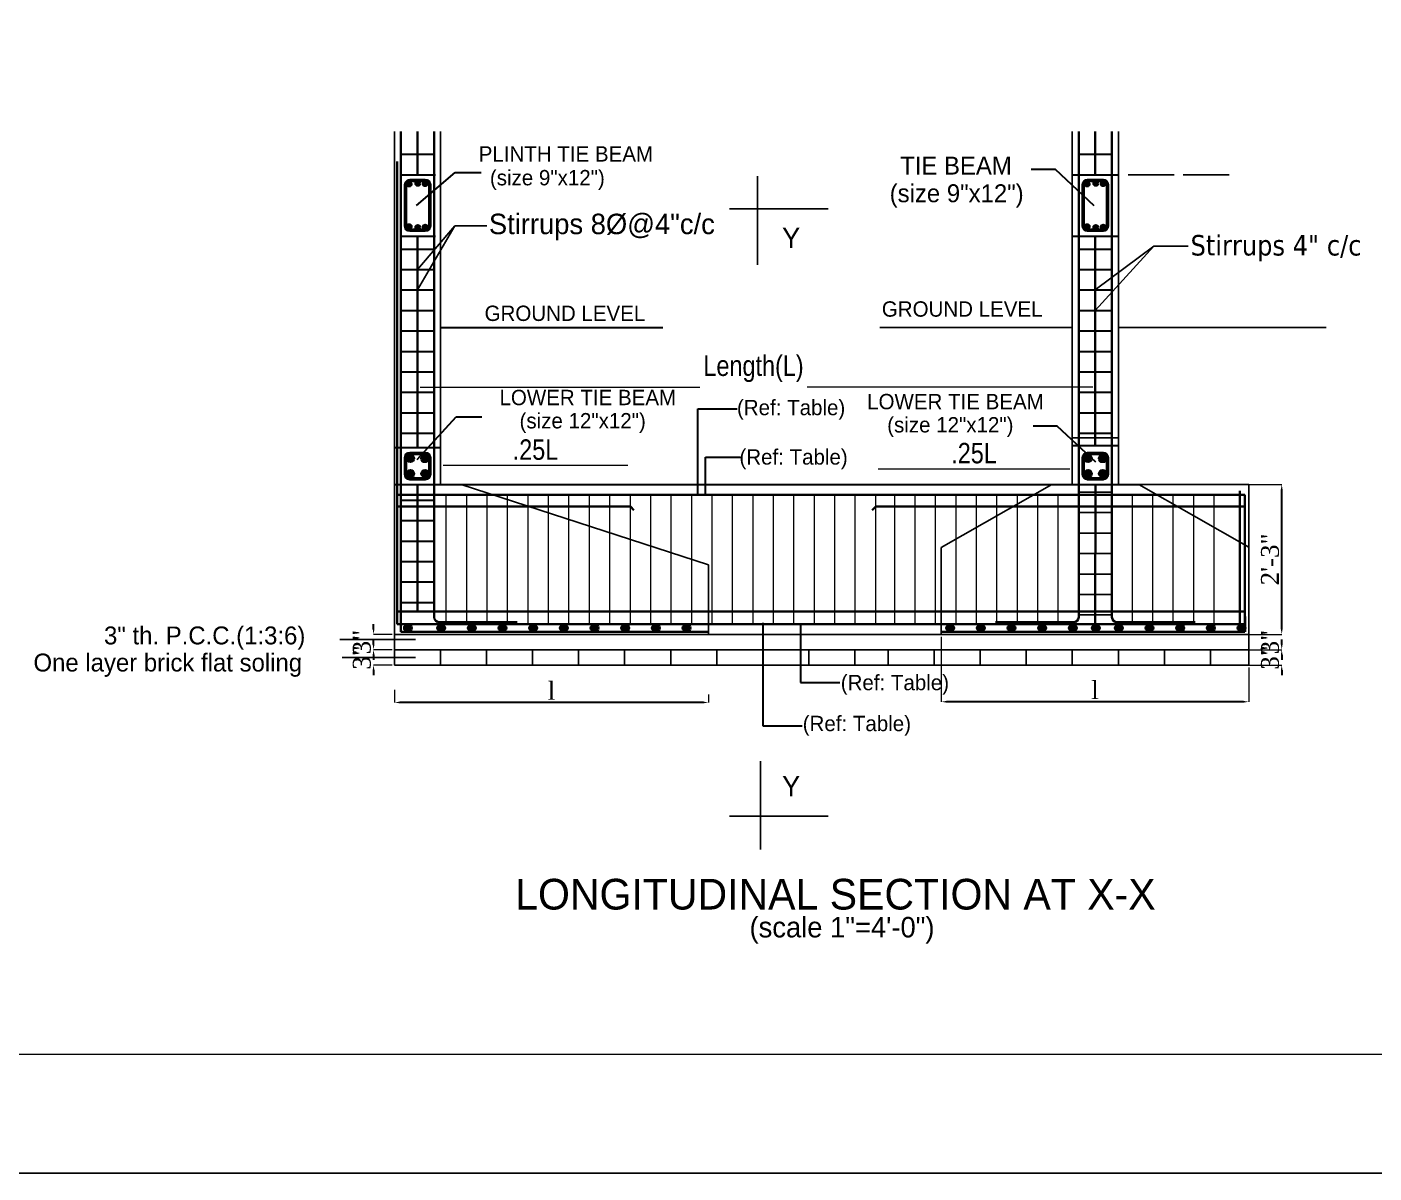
# Model space of a CAD drawing. Header units: inches. Extents: x -10117506 to -5032697, y -6529230 to -3254494.
# Drawn here: x -5040821 to -5040294, y -3262045 to -3261597 of the extents above; entities that cross this region are included whole.
import ezdxf

# ---------------------------------------------------------------- set-up
doc = ezdxf.new("R2010")
doc.units = ezdxf.units.IN
doc.header["$LTSCALE"] = 2
doc.header["$MEASUREMENT"] = 0
doc.header["$PDMODE"] = 34
doc.linetypes.add('ACAD_ISO04W100', pattern=[30, 24, -3, 0, -3])
doc.layers.get('DEFPOINTS').update_dxf_attribs({"color": 141, "linetype": 'CONTINUOUS'})
for name, color, linetype, lineweight in [('cl', 4, 'ACAD_ISO04W100', 15), ('dimension', 160, 'CONTINUOUS', 15), ('DIMENTION', 140, 'CONTINUOUS', 0), ('dimentions', 5, 'CONTINUOUS', 9), ('ELE1', 3, 'CONTINUOUS', 9), ('OUTLINE', 1, 'CONTINUOUS', 25), ('REINFORCEMENT', 2, 'CONTINUOUS', 40), ('TEXT', 181, 'CONTINUOUS', 25), ('tiles', 30, 'CONTINUOUS', 5), ('TXT', 114, 'CONTINUOUS', 13)]:
    doc.layers.add(name, color=color, linetype=linetype, lineweight=lineweight)
doc.layers.add('DIM', color=5, linetype='CONTINUOUS')
doc.layers.add('WAll', color=20, linetype='CONTINUOUS')
doc.styles.add('CEN', font='GOTHIC.TTF')
doc.styles.add('S-111', font='tahoma.ttf', dxfattribs={"height": 8})
doc.styles.add('SEN', font='GOTHIC.TTF')
doc.styles.get("Standard").update_dxf_attribs({"font": 'ARIALN.TTF'})
doc.styles.add('Text', font='GOTHIC.TTF', dxfattribs={"height": 6})
doc.styles.add('TEXT-4', font='times.ttf', dxfattribs={"height": 7})
doc.dimstyles.new('DIM-4', dxfattribs={"dimtxt": 4, "dimasz": 2, "dimexe": 0, "dimexo": 1, "dimgap": 1, "dimtad": 1, "dimdec": 0, "dimlfac": 0.5, "dimzin": 3, "dimdsep": 46, "dimlunit": 4, "dimtxsty": 'TEXT-4', "dimcen": 0.09, "dimadec": 0, "dimazin": 0, "dimtfac": 1, "dimtdec": 0, "dimtix": 1, "dimtofl": 0, "dimtmove": 2, "dimatfit": 2, "dimfxl": 1, "dimtolj": 1, "dimtzin": 0, "dimlwe": 5, "dimarcsym": 0})
doc.dimstyles.new('my dimension', dxfattribs={"dimtxt": 8, "dimasz": 1, "dimexe": 6, "dimexo": 12, "dimgap": 2, "dimtad": 1, "dimdec": 0, "dimrnd": 1.38778e-17, "dimzin": 4, "dimdsep": 46, "dimlunit": 3, "dimtxsty": 'Standard', "dimblk": 'arrow', "dimcen": 0, "dimse1": 1, "dimse2": 1, "dimclrd": 256, "dimclre": 256, "dimclrt": 256, "dimadec": 5, "dimazin": 0, "dimtfac": 1, "dimtdec": 0, "dimtix": 1, "dimtmove": 2, "dimatfit": 1, "dimfxl": 1, "dimtolj": 1, "dimtzin": 0, "dimlwd": -1, "dimlwe": -1, "dimarcsym": 0})

# ---------------------------------------------------------------- blocks, each defined once
blk = doc.blocks.new('*D446')
at = {"layer": 'DEFPOINTS', "color": 0, "transparency": 16777216}
for p in [(880178.66, -15199.21), (880298.93, -15211.21), (880178.66, -15225.57)]:
    blk.add_point(p, dxfattribs=at)
at = {"layer": 'DIM', "color": 0, "lineweight": 5, "transparency": 16777216}
for p, q in [((880178.66, -15200.21), (880178.66, -15225.57)), ((880298.93, -15212.21), (880298.93, -15225.57))]:
    blk.add_line(p, q, dxfattribs=at)
at = {"layer": 'DIM', "color": 0, "lineweight": -2, "transparency": 16777216}
blk.add_line((880296.93, -15225.57), (880180.66, -15225.57), dxfattribs=at)
at = {"layer": 'DIM', "color": 0, "transparency": 16777216}
for points in [[(880180.66, -15225.23), (880180.66, -15225.9), (880178.66, -15225.57)], [(880296.93, -15225.23), (880296.93, -15225.9), (880298.93, -15225.57)]]:
    blk.add_solid(points, dxfattribs=at)
at = {"layer": 'DIM', "color": 0, "transparency": 16777216, "insert": (880238.79, -15220.98), "char_height": 7, "attachment_point": 5, "style": 'TEXT-4'}
blk.add_mtext('\\A1;l', dxfattribs=at)
blk = doc.blocks.new('*D447')
at = {"layer": 'DEFPOINTS', "color": 0, "transparency": 16777216}
for p in [(879964.8, -15219.83), (880087.6, -15221.67), (879964.8, -15225.84)]:
    blk.add_point(p, dxfattribs=at)
at = {"layer": 'DIM', "color": 0, "lineweight": 5, "transparency": 16777216}
for p, q in [((879964.8, -15220.83), (879964.8, -15225.84)), ((880087.6, -15222.67), (880087.6, -15225.84))]:
    blk.add_line(p, q, dxfattribs=at)
at = {"layer": 'DIM', "color": 0, "lineweight": -2, "transparency": 16777216}
blk.add_line((880085.6, -15225.84), (879966.8, -15225.84), dxfattribs=at)
at = {"layer": 'DIM', "color": 0, "transparency": 16777216}
for points in [[(879966.8, -15225.5), (879966.8, -15226.17), (879964.8, -15225.84)], [(880085.6, -15225.5), (880085.6, -15226.17), (880087.6, -15225.84)]]:
    blk.add_solid(points, dxfattribs=at)
at = {"layer": 'DIM', "color": 0, "transparency": 16777216, "insert": (880026.2, -15221.25), "char_height": 7, "attachment_point": 5, "style": 'TEXT-4'}
blk.add_mtext('\\A1;l', dxfattribs=at)
blk = doc.blocks.new('*D448')
at = {"layer": 'DEFPOINTS', "color": 0, "transparency": 16777216}
for p in [(879956.56, -15199.21), (879964.8, -15199.21), (879964.8, -15205.21)]:
    blk.add_point(p, dxfattribs=at)
at = {"layer": 'DIM', "color": 0, "lineweight": -2, "transparency": 16777216}
for p, q in [((879956.56, -15197.21), (879956.56, -15195.21)), ((879956.56, -15207.21), (879956.56, -15209.21))]:
    blk.add_line(p, q, dxfattribs=at)
at = {"layer": 'DIM', "color": 0, "lineweight": 5, "transparency": 16777216}
for p, q in [((879963.8, -15199.21), (879956.56, -15199.21)), ((879963.8, -15205.21), (879956.56, -15205.21))]:
    blk.add_line(p, q, dxfattribs=at)
at = {"layer": 'DIM', "color": 0, "transparency": 16777216}
for points in [[(879956.23, -15197.21), (879956.9, -15197.21), (879956.56, -15199.21)], [(879956.23, -15207.21), (879956.9, -15207.21), (879956.56, -15205.21)]]:
    blk.add_solid(points, dxfattribs=at)
at = {"layer": 'DIM', "color": 0, "transparency": 16777216, "insert": (879952, -15202.21), "char_height": 7, "attachment_point": 5, "rotation": 90, "style": 'TEXT-4'}
blk.add_mtext('\\A1;3"', dxfattribs=at)
blk = doc.blocks.new('*D449')
at = {"layer": 'DEFPOINTS', "color": 0, "transparency": 16777216}
for p in [(879956.56, -15205.21), (879964.8, -15205.21), (879964.8, -15211.21)]:
    blk.add_point(p, dxfattribs=at)
at = {"layer": 'DIM', "color": 0, "lineweight": -2, "transparency": 16777216}
for p, q in [((879956.56, -15203.21), (879956.56, -15201.21)), ((879956.56, -15213.21), (879956.56, -15215.21))]:
    blk.add_line(p, q, dxfattribs=at)
at = {"layer": 'DIM', "color": 0, "lineweight": 5, "transparency": 16777216}
for p, q in [((879963.8, -15205.21), (879956.56, -15205.21)), ((879963.8, -15211.21), (879956.56, -15211.21))]:
    blk.add_line(p, q, dxfattribs=at)
at = {"layer": 'DIM', "color": 0, "transparency": 16777216}
for points in [[(879956.23, -15203.21), (879956.9, -15203.21), (879956.56, -15205.21)], [(879956.23, -15213.21), (879956.9, -15213.21), (879956.56, -15211.21)]]:
    blk.add_solid(points, dxfattribs=at)
at = {"layer": 'DIM', "color": 0, "transparency": 16777216, "insert": (879952, -15208.21), "char_height": 7, "attachment_point": 5, "rotation": 90, "style": 'TEXT-4'}
blk.add_mtext('\\A1;3"', dxfattribs=at)
blk = doc.blocks.new('*D450')
at = {"layer": 'DEFPOINTS', "color": 0, "transparency": 16777216}
for p in [(880297.95, -15140.6), (880311.85, -15140.6), (880297.95, -15199.21)]:
    blk.add_point(p, dxfattribs=at)
at = {"layer": 'DIM', "color": 0, "lineweight": 5, "transparency": 16777216}
for p, q in [((880298.95, -15140.6), (880311.85, -15140.6)), ((880298.95, -15199.21), (880311.85, -15199.21))]:
    blk.add_line(p, q, dxfattribs=at)
at = {"layer": 'DIM', "color": 0, "lineweight": -2, "transparency": 16777216}
blk.add_line((880311.85, -15197.21), (880311.85, -15142.6), dxfattribs=at)
at = {"layer": 'DIM', "color": 0, "transparency": 16777216}
for points in [[(880311.51, -15142.6), (880312.18, -15142.6), (880311.85, -15140.6)], [(880311.51, -15197.21), (880312.18, -15197.21), (880311.85, -15199.21)]]:
    blk.add_solid(points, dxfattribs=at)
at = {"layer": 'DIM', "color": 0, "transparency": 16777216, "insert": (880307.29, -15169.9), "char_height": 7, "attachment_point": 5, "rotation": 90, "style": 'TEXT-4'}
blk.add_mtext('\\A1;2\'-3"', dxfattribs=at)
blk = doc.blocks.new('*D451')
at = {"layer": 'DEFPOINTS', "color": 0, "transparency": 16777216}
for p in [(880297.95, -15199.21), (880311.85, -15199.21), (880297.95, -15205.21)]:
    blk.add_point(p, dxfattribs=at)
at = {"layer": 'DIM', "color": 0, "lineweight": -2, "transparency": 16777216}
for p, q in [((880311.85, -15197.21), (880311.85, -15195.21)), ((880311.85, -15207.21), (880311.85, -15209.21))]:
    blk.add_line(p, q, dxfattribs=at)
at = {"layer": 'DIM', "color": 0, "lineweight": 5, "transparency": 16777216}
for p, q in [((880298.95, -15199.21), (880311.85, -15199.21)), ((880298.95, -15205.21), (880311.85, -15205.21))]:
    blk.add_line(p, q, dxfattribs=at)
at = {"layer": 'DIM', "color": 0, "transparency": 16777216}
for points in [[(880311.51, -15197.21), (880312.18, -15197.21), (880311.85, -15199.21)], [(880311.51, -15207.21), (880312.18, -15207.21), (880311.85, -15205.21)]]:
    blk.add_solid(points, dxfattribs=at)
at = {"layer": 'DIM', "color": 0, "transparency": 16777216, "insert": (880307.29, -15202.21), "char_height": 7, "attachment_point": 5, "rotation": 90, "style": 'TEXT-4'}
blk.add_mtext('\\A1;3"', dxfattribs=at)
blk = doc.blocks.new('*D452')
at = {"layer": 'DEFPOINTS', "color": 0, "transparency": 16777216}
for p in [(880297.95, -15205.21), (880311.85, -15205.21), (880297.95, -15211.21)]:
    blk.add_point(p, dxfattribs=at)
at = {"layer": 'DIM', "color": 0, "lineweight": -2, "transparency": 16777216}
for p, q in [((880311.85, -15203.21), (880311.85, -15201.21)), ((880311.85, -15213.21), (880311.85, -15215.21))]:
    blk.add_line(p, q, dxfattribs=at)
at = {"layer": 'DIM', "color": 0, "lineweight": 5, "transparency": 16777216}
for p, q in [((880298.95, -15205.21), (880311.85, -15205.21)), ((880298.95, -15211.21), (880311.85, -15211.21))]:
    blk.add_line(p, q, dxfattribs=at)
at = {"layer": 'DIM', "color": 0, "transparency": 16777216}
for points in [[(880311.51, -15203.21), (880312.18, -15203.21), (880311.85, -15205.21)], [(880311.51, -15213.21), (880312.18, -15213.21), (880311.85, -15211.21)]]:
    blk.add_solid(points, dxfattribs=at)
at = {"layer": 'DIM', "color": 0, "transparency": 16777216, "insert": (880307.29, -15208.21), "char_height": 7, "attachment_point": 5, "rotation": 90, "style": 'TEXT-4'}
blk.add_mtext('\\A1;3"', dxfattribs=at)
blk = doc.blocks.new('arrow')
at = {"layer": 'dimension'}
blk.add_lwpolyline([(1.21, 0, 0, 2.1, 0), (-2.29, 0, 0, 0, 0), (1.21, 0, 0, 0, 0)], format="xyseb", dxfattribs=at)
blk = doc.blocks.new('*D443')
at = {"layer": 'DEFPOINTS', "color": 0, "transparency": 16777216}
for p in [(880238.93, -15102.55), (879973.8, -15140.6), (880238.93, -15140.6)]:
    blk.add_point(p, dxfattribs=at)
at = {"layer": 'dimentions', "transparency": 16777216}
for p, q in [((879974.8, -15102.55), (880084.2, -15102.55)), ((880237.93, -15102.55), (880126.22, -15102.55))]:
    blk.add_line(p, q, dxfattribs=at)
at = {"layer": 'dimentions', "transparency": 16777216, "rotation": 180}
blk.add_blockref('arrow', (879973.8, -15102.55), dxfattribs=at)
at = {"layer": 'dimentions', "transparency": 16777216}
blk.add_blockref('arrow', (880238.93, -15102.55), dxfattribs=at)
at = {"layer": 'dimentions', "transparency": 16777216, "insert": (880105.21, -15095.37), "char_height": 8, "attachment_point": 5}
blk.add_mtext('\\A1;Length(L)', dxfattribs=at)
blk = doc.blocks.new('*D444')
at = {"layer": 'cl', "linetype": 'Continuous', "transparency": 16777216}
blk.add_line((879983.8, -15133.1), (880056.02, -15133.1), dxfattribs=at)
at = {"layer": 'DEFPOINTS', "color": 0, "linetype": 'Continuous', "transparency": 16777216}
for p in [(880057.02, -15133.1), (879982.8, -15140.6), (880057.02, -15149.27)]:
    blk.add_point(p, dxfattribs=at)
at = {"layer": 'cl', "linetype": 'Continuous', "transparency": 16777216, "rotation": 180}
blk.add_blockref('arrow', (879982.8, -15133.1), dxfattribs=at)
at = {"layer": 'cl', "linetype": 'Continuous', "transparency": 16777216}
blk.add_blockref('arrow', (880057.02, -15133.1), dxfattribs=at)
at = {"layer": 'cl', "linetype": 'Continuous', "lineweight": 30, "transparency": 16777216, "insert": (880019.91, -15127.02), "char_height": 8, "attachment_point": 5}
blk.add_mtext('\\A1;.25L', dxfattribs=at)
blk = doc.blocks.new('*D445')
at = {"layer": 'cl', "linetype": 'Continuous', "transparency": 16777216}
blk.add_line((880154.02, -15134.48), (880228.93, -15134.48), dxfattribs=at)
at = {"layer": 'DEFPOINTS', "color": 0, "linetype": 'Continuous', "transparency": 16777216}
for p in [(880229.93, -15134.48), (880229.93, -15140.6), (880153.02, -15149.27)]:
    blk.add_point(p, dxfattribs=at)
at = {"layer": 'cl', "linetype": 'Continuous', "transparency": 16777216, "rotation": 180}
blk.add_blockref('arrow', (880153.02, -15134.48), dxfattribs=at)
at = {"layer": 'cl', "linetype": 'Continuous', "transparency": 16777216}
blk.add_blockref('arrow', (880229.93, -15134.48), dxfattribs=at)
at = {"layer": 'cl', "linetype": 'Continuous', "lineweight": 30, "transparency": 16777216, "insert": (880191.47, -15128.4), "char_height": 8, "attachment_point": 5}
blk.add_mtext('\\A1;.25L', dxfattribs=at)
blk = doc.blocks.new('REIURETT')
at = {"layer": 'DIMENTION'}
for points in [[(879972.47, -15130.4, 1), (879969.47, -15130.4, 1)], [(879975.16, -15130.44, 1), (879978.16, -15130.44, 1)], [(880237.59, -15130.4, 1), (880234.59, -15130.4, 1)], [(880240.29, -15130.44, 1), (880243.29, -15130.44, 1)], [(879969.47, -15136.42, 1), (879972.47, -15136.42, 1)], [(879975.22, -15136.35, 1), (879978.22, -15136.35, 1)], [(880234.59, -15136.42, 1), (880237.59, -15136.42, 1)], [(880240.34, -15136.35, 1), (880243.34, -15136.35, 1)], [(879968.52, -15196.73, 1), (879971.52, -15196.73, 1)], [(879981.52, -15196.73, 1), (879984.52, -15196.73, 1)], [(879993.52, -15196.73, 1), (879996.52, -15196.73, 1)], [(880008.56, -15196.69, 0.339525), (880007.42, -15195.21), (880006.62, -15195.21, 0.339525), (880005.48, -15196.69, 0.359682), (880006.73, -15198.21), (880007.31, -15198.21, 0.359682)], [(880020.56, -15196.69, 0.339525), (880019.42, -15195.21), (880018.62, -15195.21, 0.339525), (880017.48, -15196.69, 0.359682), (880018.73, -15198.21), (880019.31, -15198.21, 0.359682)], [(880032.56, -15196.69, 0.339525), (880031.42, -15195.21), (880030.62, -15195.21, 0.339525), (880029.48, -15196.69, 0.359682), (880030.73, -15198.21), (880031.31, -15198.21, 0.359682)], [(880044.56, -15196.69, 0.339525), (880043.42, -15195.21), (880042.62, -15195.21, 0.339525), (880041.48, -15196.69, 0.359682), (880042.73, -15198.21), (880043.31, -15198.21, 0.359682)], [(880056.56, -15196.69, 0.339525), (880055.42, -15195.21), (880054.62, -15195.21, 0.339525), (880053.48, -15196.69, 0.359682), (880054.73, -15198.21), (880055.31, -15198.21, 0.359682)], [(880068.56, -15196.69, 0.339525), (880067.42, -15195.21), (880066.62, -15195.21, 0.339525), (880065.48, -15196.69, 0.359682), (880066.73, -15198.21), (880067.31, -15198.21, 0.359682)], [(880080.56, -15196.69, 0.339525), (880079.42, -15195.21), (880078.62, -15195.21, 0.339525), (880077.48, -15196.69, 0.359682), (880078.73, -15198.21), (880079.31, -15198.21, 0.359682)], [(880183.68, -15196.69, 0.339525), (880182.54, -15195.21), (880181.74, -15195.21, 0.339525), (880180.6, -15196.69, 0.359682), (880181.85, -15198.21), (880182.43, -15198.21, 0.359682)], [(880195.68, -15196.69, 0.339525), (880194.54, -15195.21), (880193.74, -15195.21, 0.339525), (880192.6, -15196.69, 0.359682), (880193.85, -15198.21), (880194.43, -15198.21, 0.359682)], [(880207.68, -15196.69, 0.339525), (880206.54, -15195.21), (880205.74, -15195.21, 0.339525), (880204.6, -15196.69, 0.359682), (880205.85, -15198.21), (880206.43, -15198.21, 0.359682)], [(880219.68, -15196.69, 0.339525), (880218.54, -15195.21), (880217.74, -15195.21, 0.339525), (880216.6, -15196.69, 0.359682), (880217.85, -15198.21), (880218.43, -15198.21, 0.359682)], [(880231.68, -15196.69, 0.339525), (880230.54, -15195.21), (880229.74, -15195.21, 0.339525), (880228.6, -15196.69, 0.359682), (880229.85, -15198.21), (880230.43, -15198.21, 0.359682)], [(880240.68, -15196.69, 0.339525), (880239.54, -15195.21), (880238.74, -15195.21, 0.339525), (880237.6, -15196.69, 0.359682), (880238.85, -15198.21), (880239.43, -15198.21, 0.359682)], [(880249.68, -15196.69, 0.339525), (880248.54, -15195.21), (880247.74, -15195.21, 0.339525), (880246.6, -15196.69, 0.359682), (880247.85, -15198.21), (880248.43, -15198.21, 0.359682)], [(880261.68, -15196.69, 0.339525), (880260.54, -15195.21), (880259.74, -15195.21, 0.339525), (880258.6, -15196.69, 0.359682), (880259.85, -15198.21), (880260.43, -15198.21, 0.359682)], [(880273.68, -15196.69, 0.339525), (880272.54, -15195.21), (880271.74, -15195.21, 0.339525), (880270.6, -15196.69, 0.359682), (880271.85, -15198.21), (880272.43, -15198.21, 0.359682)], [(880285.68, -15196.69, 0.339525), (880284.54, -15195.21), (880283.74, -15195.21, 0.339525), (880282.6, -15196.69, 0.359682), (880283.85, -15198.21), (880284.43, -15198.21, 0.359682)], [(880297.68, -15196.69, 0.339525), (880296.54, -15195.21), (880295.74, -15195.21, 0.339525), (880294.6, -15196.69, 0.359682), (880295.85, -15198.21), (880296.43, -15198.21, 0.359682)]]:
    blk.add_hatch(color=256, dxfattribs=at).paths.add_polyline_path(points)
at = {"layer": 'dimentions'}
for points in [[(879971.42, -15023.23, 1), (879969.62, -15023.23, 1)], [(879974.75, -15022.94, 1), (879972.95, -15022.94, 1)], [(879977.69, -15023.1, 1), (879975.89, -15023.1, 1)], [(880236.67, -15023.23, 1), (880234.87, -15023.23, 1)], [(880240, -15022.94, 1), (880238.2, -15022.94, 1)], [(880242.94, -15023.1, 1), (880241.14, -15023.1, 1)], [(879971.42, -15039.71, -1), (879969.62, -15039.71, -1)], [(879974.75, -15040.01, -1), (879972.95, -15040.01, -1)], [(879977.69, -15039.85, -1), (879975.89, -15039.85, -1)], [(880236.67, -15039.71, -1), (880234.87, -15039.71, -1)], [(880240, -15040.01, -1), (880238.2, -15040.01, -1)], [(880242.94, -15039.85, -1), (880241.14, -15039.85, -1)]]:
    blk.add_hatch(color=256, dxfattribs=at).paths.add_polyline_path(points)
at = {"layer": 'DIM'}
for p, q in [((880106.74, -15054.66), (880106.74, -15020.09)), ((880095.85, -15032.82), (880134.35, -15032.82)), ((879973.8, -15064.55), (879988.3, -15039.47)), ((879973.8, -15056.55), (879988.3, -15039.47)), ((880000.84, -15039.47), (879988.3, -15039.47)), ((880238.93, -15072.55), (880261.81, -15047.47)), ((880238.93, -15064.55), (880261.81, -15047.47)), ((880275.3, -15047.47), (880261.81, -15047.47)), ((879943.41, -15201.25), (879972.92, -15201.25)), ((879944.27, -15208.21), (879972.92, -15208.21)), ((880107.96, -15248.73), (880107.96, -15283.3)), ((880095.85, -15270.27), (880134.35, -15270.27))]:
    blk.add_line(p, q, dxfattribs=at)
at = {"layer": 'DIM', "color": 1}
for p, q in [((879982.8, -15205.21), (879982.8, -15211.21)), ((880000.8, -15205.21), (880000.8, -15211.21)), ((880018.8, -15205.21), (880018.8, -15211.21)), ((880036.8, -15205.21), (880036.8, -15211.21)), ((880054.8, -15205.21), (880054.8, -15211.21)), ((880072.8, -15205.21), (880072.8, -15211.21)), ((880090.8, -15205.21), (880090.8, -15211.21)), ((880108.8, -15205.21), (880108.8, -15211.21)), ((880126.8, -15205.21), (880126.8, -15211.21)), ((880144.8, -15205.21), (880144.8, -15211.21)), ((880157.93, -15205.21), (880157.93, -15211.21)), ((880175.93, -15205.21), (880175.93, -15211.21)), ((880193.93, -15205.21), (880193.93, -15211.21)), ((880211.93, -15205.21), (880211.93, -15211.21)), ((880229.93, -15205.21), (880229.93, -15211.21)), ((880247.93, -15205.21), (880247.93, -15211.21)), ((880265.93, -15205.21), (880265.93, -15211.21)), ((880283.93, -15205.21), (880283.93, -15211.21))]:
    blk.add_line(p, q, dxfattribs=at)
at = {"layer": 'dimentions'}
blk.add_line((880226.99, -15140.6), (880250.99, -15140.6), dxfattribs=at)
at = {"layer": 'OUTLINE', "lineweight": -2}
for p, q in [((879967.3, -15011.47), (879980.3, -15011.47)), ((880232.43, -15011.47), (880245.43, -15011.47)), ((879967.3, -15048.55), (879980.3, -15048.55)), ((880232.43, -15048.55), (880245.43, -15048.55)), ((879967.3, -15056.55), (879980.3, -15056.55)), ((879967.3, -15056.55), (879980.3, -15056.55)), ((880232.43, -15056.55), (880245.43, -15056.55)), ((880232.43, -15056.55), (880245.43, -15056.55)), ((879967.3, -15064.55), (879980.3, -15064.55)), ((880232.43, -15064.55), (880245.43, -15064.55)), ((879967.3, -15072.55), (879980.3, -15072.55)), ((880232.43, -15072.55), (880245.43, -15072.55)), ((879967.3, -15080.55), (879980.3, -15080.55)), ((880232.43, -15080.55), (880245.43, -15080.55)), ((879967.3, -15088.55), (879980.3, -15088.55)), ((880232.43, -15088.55), (880245.43, -15088.55)), ((879967.3, -15096.55), (879980.3, -15096.55)), ((880232.43, -15096.55), (880245.43, -15096.55)), ((879967.3, -15104.55), (879980.3, -15104.55)), ((880232.43, -15104.55), (880245.43, -15104.55)), ((879967.3, -15112.55), (879980.3, -15112.55)), ((880232.43, -15112.55), (880245.43, -15112.55)), ((879967.3, -15120.55), (879980.3, -15120.55)), ((880232.43, -15120.55), (880245.43, -15120.55)), ((879967.3, -15146.73), (879980.3, -15146.73)), ((879967.3, -15154.73), (879980.3, -15154.73)), ((879967.3, -15162.73), (879980.3, -15162.73)), ((879967.3, -15170.73), (879980.3, -15170.73)), ((879967.3, -15178.73), (879980.3, -15178.73)), ((879967.3, -15186.73), (879980.3, -15186.73))]:
    blk.add_line(p, q, dxfattribs=at)
at = {"layer": 'OUTLINE'}
for p, q in [((880232.43, -15143.62), (880245.43, -15143.62)), ((880232.43, -15143.62), (880245.43, -15143.62)), ((880232.43, -15151.62), (880245.43, -15151.62)), ((880232.43, -15159.62), (880245.43, -15159.62)), ((880232.43, -15167.62), (880245.43, -15167.62)), ((880232.43, -15175.62), (880245.43, -15175.62)), ((880232.43, -15183.62), (880245.43, -15183.62)), ((880232.43, -15191.62), (880245.43, -15191.62))]:
    blk.add_line(p, q, dxfattribs=at)
at = {"layer": 'REINFORCEMENT', "color": 7}
for p, q in [((879967.3, -15002.64), (879967.3, -15127.47)), ((879973.8, -15002.64), (879973.8, -15019.47)), ((879980.3, -15002.64), (879980.3, -15127.47)), ((880232.43, -15002.64), (880232.43, -15043.47)), ((880238.93, -15002.64), (880238.93, -15019.47)), ((880245.43, -15002.64), (880245.43, -15043.47)), ((879965.8, -15014.37), (879965.8, -15195.21)), ((879968.8, -15023.47), (879968.8, -15039.47)), ((879969.3, -15023.97), (879969.3, -15038.97)), ((879970.8, -15021.47), (879976.8, -15021.47)), ((879971.3, -15021.97), (879976.3, -15021.97)), ((879978.3, -15023.97), (879978.3, -15038.97)), ((879978.8, -15023.47), (879978.8, -15039.47)), ((880233.93, -15023.47), (880233.93, -15039.47)), ((880234.43, -15023.97), (880234.43, -15038.97)), ((880235.93, -15021.47), (880241.93, -15021.47)), ((880236.43, -15021.97), (880241.43, -15021.97)), ((880243.43, -15023.97), (880243.43, -15038.97)), ((880243.93, -15023.47), (880243.93, -15039.47)), ((879970.8, -15041.47), (879976.8, -15041.47)), ((879971.3, -15040.97), (879976.3, -15040.97)), ((879973.8, -15043.47), (879973.8, -15126.19)), ((880232.43, -15043.47), (880232.43, -15127.47)), ((880235.93, -15041.47), (880241.93, -15041.47)), ((880236.43, -15040.97), (880241.43, -15040.97)), ((880238.93, -15043.47), (880238.93, -15125.42)), ((880245.43, -15043.47), (880245.43, -15127.47)), ((879967.3, -15127.47), (879967.3, -15198.21)), ((879968.8, -15130.19), (879968.8, -15136.6)), ((879970.8, -15128.19), (879976.8, -15128.19)), ((879971.3, -15128.69), (879976.3, -15128.69)), ((879978.8, -15130.19), (879978.8, -15136.6)), ((879980.3, -15127.47), (879980.3, -15192.46)), ((880232.43, -15127.47), (880232.43, -15192.46)), ((880233.93, -15130.19), (880233.93, -15136.6)), ((880235.93, -15128.19), (880241.93, -15128.19)), ((880236.43, -15128.69), (880241.43, -15128.69)), ((880243.93, -15130.19), (880243.93, -15136.6)), ((880245.43, -15127.47), (880245.43, -15192.46)), ((879969.3, -15130.69), (879969.3, -15136.1)), ((879978.3, -15130.69), (879978.3, -15136.1)), ((880234.43, -15130.69), (880234.43, -15136.1)), ((880243.43, -15130.69), (880243.43, -15136.1)), ((879970.8, -15138.6), (879976.8, -15138.6)), ((879971.3, -15138.1), (879976.3, -15138.1)), ((879973.8, -15140.6), (879973.8, -15190.3)), ((880235.93, -15138.6), (880241.93, -15138.6)), ((880236.43, -15138.1), (880241.43, -15138.1)), ((880238.99, -15140.6), (880238.93, -15195.21)), ((880146.16, -15144.6), (879965.8, -15144.6)), ((880297.43, -15144.6), (880146.16, -15144.6)), ((880295.43, -15143.02), (880295.43, -15195.21)), ((880297.43, -15144.6), (880297.43, -15195.21)), ((880057.02, -15149.27), (879965.8, -15149.27)), ((880057.02, -15149.27), (880058.44, -15150.68)), ((880153.02, -15149.27), (880151.61, -15150.68)), ((880297.43, -15149.27), (880153.02, -15149.27)), ((880057.02, -15190.3), (879965.8, -15190.3)), ((880297.43, -15190.3), (880057.02, -15190.3)), ((880297.5, -15192.21), (880297.5, -15198.21)), ((880146.16, -15195.21), (879965.8, -15195.21)), ((879967.3, -15198.21), (880087.6, -15198.21)), ((879982.3, -15194.46), (880012.8, -15194.46)), ((880297.43, -15195.21), (880146.16, -15195.21)), ((880178.66, -15198.21), (880297.43, -15198.21)), ((880199.93, -15194.46), (880230.43, -15194.46)), ((880247.43, -15194.46), (880277.93, -15194.46))]:
    blk.add_line(p, q, dxfattribs=at)
for centre, radius, start, end in [((879970.89, -15023.56), 2.09, 92.3771, 177.6229), ((879971.22, -15023.89), 1.92, 87.4386, 182.5614), ((879976.3, -15023.97), 2, 0, 90), ((879976.8, -15023.47), 2, 0, 90), ((880235.93, -15023.47), 2, 90, 180), ((880236.43, -15023.97), 2, 90, 180), ((880241.43, -15023.97), 2, 0, 90), ((880241.93, -15023.47), 2, 0, 90), ((879970.8, -15039.47), 2, 180, 270), ((879971.3, -15038.97), 2, 180, 270), ((879976.3, -15038.97), 2, 270, 0), ((879976.8, -15039.47), 2, 270, 0), ((880235.93, -15039.47), 2, 180, 270), ((880236.43, -15038.97), 2, 180, 270), ((880241.43, -15038.97), 2, 270, 0), ((880241.93, -15039.47), 2, 270, 0), ((879970.8, -15130.19), 2, 90, 180), ((879971.3, -15130.69), 2, 90, 180), ((879976.3, -15130.69), 2, 0, 90), ((879976.8, -15130.19), 2, 0, 90), ((880235.93, -15130.19), 2, 90, 180), ((880236.43, -15130.69), 2, 90, 180), ((880241.43, -15130.69), 2, 0, 90), ((880241.93, -15130.19), 2, 0, 90), ((879970.8, -15136.6), 2, 180, 270), ((879971.3, -15136.1), 2, 180, 270), ((879976.3, -15136.1), 2, 270, 0), ((879976.8, -15136.6), 2, 270, 0), ((880235.93, -15136.6), 2, 180, 270), ((880236.43, -15136.1), 2, 180, 270), ((880241.43, -15136.1), 2, 270, 0), ((880241.93, -15136.6), 2, 270, 0), ((879982.3, -15192.46), 2, 180, 270), ((880230.43, -15192.46), 2, 270, 0), ((880247.43, -15192.46), 2, 180, 270)]:
    blk.add_arc(centre, radius, start, end, dxfattribs=at)
at = {"layer": 'TEXT'}
for p, q in [((879964.8, -15002.64), (879964.8, -15211.21)), ((879982.8, -15002.64), (879982.8, -15140.6)), ((880229.93, -15002.64), (880229.93, -15140.6)), ((880247.93, -15002.64), (880247.93, -15140.6)), ((879966.8, -15019.47), (879980.8, -15019.47)), ((880251.82, -15019.47), (880269.82, -15019.47)), ((880273.25, -15019.47), (880291.25, -15019.47)), ((879966.8, -15043.47), (879980.8, -15043.47)), ((880229.93, -15043.47), (880247.93, -15043.47)), ((880154.61, -15079.21), (880229.93, -15079.21)), ((880247.93, -15079.21), (880329.3, -15079.21)), ((880229.93, -15122.4), (880247.93, -15122.4)), ((879964.8, -15140.6), (879982.8, -15140.6)), ((879982.8, -15140.6), (879990.8, -15140.6)), ((880146.16, -15140.6), (879990.8, -15140.6)), ((879990.8, -15140.6), (880087.6, -15172.07)), ((880146.16, -15140.6), (880298.93, -15140.6)), ((880221.93, -15140.6), (880178.66, -15165.21)), ((880229.93, -15140.6), (880247.93, -15140.6)), ((880255.93, -15140.6), (880298.93, -15165.05)), ((880298.93, -15175.21), (880298.93, -15140.6)), ((880178.66, -15165.21), (880178.66, -15199.21)), ((880298.93, -15165.21), (880298.93, -15211.21)), ((880087.6, -15172.07), (880087.6, -15199.21)), ((879964.8, -15199.21), (880090.8, -15199.21)), ((880090.8, -15199.21), (880146.16, -15199.21)), ((880175.93, -15199.21), (880146.16, -15199.21)), ((880175.93, -15199.21), (880298.93, -15199.21)), ((879964.8, -15205.21), (880146.16, -15205.21)), ((879964.8, -15205.21), (879964.8, -15211.21)), ((880146.16, -15205.21), (880298.93, -15205.21)), ((879964.8, -15211.21), (880146.16, -15211.21)), ((880146.16, -15211.21), (880298.93, -15211.21))]:
    blk.add_line(p, q, dxfattribs=at)
at = {"layer": 'tiles'}
for p, q in [((879985.02, -15195.21), (879985.02, -15144.6)), ((879993.02, -15195.21), (879993.02, -15144.6)), ((880001.02, -15195.21), (880001.02, -15144.6)), ((880009.02, -15195.21), (880009.02, -15144.6)), ((880017.02, -15195.21), (880017.02, -15144.6)), ((880025.02, -15195.21), (880025.02, -15144.6)), ((880033.02, -15195.21), (880033.02, -15144.6)), ((880041.02, -15195.21), (880041.02, -15144.6)), ((880049.02, -15195.21), (880049.02, -15144.6)), ((880057.02, -15195.21), (880057.02, -15144.6)), ((880065.02, -15195.21), (880065.02, -15144.6)), ((880073.02, -15195.21), (880073.02, -15144.6)), ((880081.02, -15195.21), (880081.02, -15144.6)), ((880089.02, -15195.21), (880089.02, -15144.6)), ((880097.02, -15195.21), (880097.02, -15144.6)), ((880105.02, -15195.21), (880105.02, -15144.6)), ((880113.02, -15195.21), (880113.02, -15144.6)), ((880121.02, -15195.21), (880121.02, -15144.6)), ((880129.02, -15195.21), (880129.02, -15144.6)), ((880137.02, -15195.21), (880137.02, -15144.6)), ((880145.02, -15195.21), (880145.02, -15144.6)), ((880153.02, -15195.21), (880153.02, -15144.6)), ((880160.43, -15195.21), (880160.43, -15144.6)), ((880160.43, -15195.21), (880160.43, -15144.6)), ((880168.43, -15195.21), (880168.43, -15144.6)), ((880176.43, -15195.21), (880176.43, -15144.6)), ((880184.43, -15195.21), (880184.43, -15144.6)), ((880192.43, -15195.21), (880192.43, -15144.6)), ((880200.43, -15195.21), (880200.43, -15144.6)), ((880208.43, -15195.21), (880208.43, -15144.6)), ((880216.43, -15195.21), (880216.43, -15144.6)), ((880224.43, -15195.21), (880224.43, -15144.6)), ((880253.43, -15195.21), (880253.43, -15144.6)), ((880261.43, -15195.21), (880261.43, -15144.6)), ((880269.43, -15195.21), (880269.43, -15144.6)), ((880277.43, -15195.21), (880277.43, -15144.6)), ((880285.43, -15195.21), (880285.43, -15144.6))]:
    blk.add_line(p, q, dxfattribs=at)
at = {"layer": 'TXT', "lineweight": 30}
blk.add_line((879982.8, -15079.21), (880069.67, -15079.21), dxfattribs=at)
at = {"layer": 'WAll', "lineweight": -2}
for p, q in [((879966.8, -15019.47), (879980.8, -15019.47)), ((880229.93, -15019.47), (880247.93, -15019.47)), ((879966.8, -15043.47), (879980.8, -15043.47)), ((880229.93, -15043.47), (880247.93, -15043.47)), ((879964.8, -15126.19), (879982.8, -15126.19)), ((880229.93, -15125.42), (880247.93, -15125.42)), ((879964.8, -15140.6), (880255.93, -15140.6)), ((879964.8, -15140.6), (879982.8, -15140.6)), ((880229.93, -15140.6), (880247.93, -15140.6))]:
    blk.add_line(p, q, dxfattribs=at)
for centre, radius in [((879970.52, -15023.23), 0.9), ((879973.85, -15022.94), 0.9), ((879976.79, -15023.1), 0.9), ((880235.77, -15023.23), 0.9), ((880239.1, -15022.94), 0.9), ((880242.04, -15023.1), 0.9), ((879970.52, -15039.71), 0.9), ((879973.85, -15040.01), 0.9), ((879976.79, -15039.85), 0.9), ((880235.77, -15039.71), 0.9), ((880239.1, -15040.01), 0.9), ((880242.04, -15039.85), 0.9), ((879970.97, -15130.4), 1.5), ((879976.66, -15130.44), 1.5), ((880236.09, -15130.4), 1.5), ((880241.79, -15130.44), 1.5), ((879970.97, -15136.42), 1.5), ((879976.72, -15136.35), 1.5), ((880236.09, -15136.42), 1.5), ((880241.84, -15136.35), 1.5), ((879970.02, -15196.69), 1.54), ((879983.02, -15196.69), 1.54), ((879995.02, -15196.69), 1.54), ((880007.02, -15196.69), 1.54), ((880019.02, -15196.69), 1.54), ((880031.02, -15196.69), 1.54), ((880043.02, -15196.69), 1.54), ((880055.02, -15196.69), 1.54), ((880067.02, -15196.69), 1.54), ((880079.02, -15196.69), 1.54), ((880182.14, -15196.69), 1.54), ((880194.14, -15196.69), 1.54), ((880206.14, -15196.69), 1.54), ((880218.14, -15196.69), 1.54), ((880230.14, -15196.69), 1.54), ((880239.14, -15196.69), 1.54), ((880248.14, -15196.69), 1.54), ((880260.14, -15196.69), 1.54), ((880272.14, -15196.69), 1.54), ((880284.14, -15196.69), 1.54), ((880296.14, -15196.69), 1.54)]:
    blk.add_circle(centre, radius, dxfattribs=at)
at = {"layer": 'TEXT', "ltscale": 0.5, "style": 'CEN'}
for s, p in [('PLINTH TIE BEAM', (879997.7, -15014.34)), ('(size 9"x12")', (880002.09, -15023.64)), ('GROUND LEVEL', (880000, -15076.67)), ('LOWER TIE BEAM', (880005.83, -15109.59)), ('LOWER TIE BEAM', (880149.66, -15111.19)), ('(size 12"x12")', (880013.68, -15118.67)), ('(size 12"x12")', (880157.51, -15120.26))]:
    blk.add_text(s, height=6, dxfattribs=at).set_placement(p)
at = {"layer": 'TEXT'}
for s, height, style, p in [('TIE BEAM', 7, 'Text', (880162.56, -15019.42)), ('(size 9"x12")', 7, 'Text', (880158.47, -15030.24)), ('Stirrups 8%%C@4"c/c', 8, 'Text', (880001.69, -15042.73)), ('Y', 8, 'Text', (880116.36, -15048.17)), ('GROUND LEVEL', 6, 'Text', (880155.41, -15074.99)), ('(Ref: Table)', 6, 'SEN', (880098.74, -15113.51)), ('(Ref: Table)', 6, 'SEN', (880099.7, -15132.83)), ('3" th. P.C.C.(1:3:6) ', 7, 'Text', (879851.12, -15203.13)), ('One layer brick flat soling', 7, 'Text', (879823.52, -15213.72)), ('(Ref: Table)', 6, 'SEN', (880139.34, -15221.04)), ('(Ref: Table)', 6, 'SEN', (880124.46, -15237.05)), ('Y', 8, 'Text', (880116.36, -15262.53)), ('LONGITUDINAL SECTION AT X-X', 12, 'Text', (880011.97, -15306.79)), ('(scale 1"=4\'-0")', 8, 'Text', (880103.65, -15317.69))]:
    blk.add_text(s, height=height, dxfattribs=dict(at, style=style)).set_placement(p)
at = {"layer": 'TEXT', "ltscale": 50, "style": 'S-111'}
blk.add_text('Stirrups 4" c/c', height=8, dxfattribs=at).set_placement((880276.18, -15051.07))
at = {"layer": 'cl', "color": 18, "linetype": 'Continuous', "lineweight": 30, "true_color": 0x000000}
for base, p1, p2, picture, middle in [((880057.02, -15133.1), (879982.8, -15140.6), (880057.02, -15149.27), '*D444', (880019.91, -15127.02)), ((880229.93, -15134.48), (880153.02, -15149.27), (880229.93, -15140.6), '*D445', (880191.47, -15128.4))]:
    dim = blk.add_linear_dim(base=base, p1=p1, p2=p2, text='.25L', dimstyle='my dimension', dxfattribs=at)
    dim.commit()
    dim.dimension.update_dxf_attribs({"geometry": picture, "text_midpoint": middle})
at = {"layer": 'DIM'}
dim = blk.add_linear_dim(base=(880311.85, -15140.6), p1=(880297.95, -15199.21), p2=(880297.95, -15140.6), angle=90, text='2\'-3"', dimstyle='DIM-4', dxfattribs=at)
dim.commit()
dim.dimension.update_dxf_attribs({"geometry": '*D450', "text_midpoint": (880307.29, -15169.9)})
for base, p1, p2, picture, middle in [((879956.56, -15199.21), (879964.8, -15205.21), (879964.8, -15199.21), '*D448', (879952, -15202.21)), ((880311.85, -15199.21), (880297.95, -15205.21), (880297.95, -15199.21), '*D451', (880307.29, -15202.21)), ((879956.56, -15205.21), (879964.8, -15211.21), (879964.8, -15205.21), '*D449', (879952, -15208.21)), ((880311.85, -15205.21), (880297.95, -15211.21), (880297.95, -15205.21), '*D452', (880307.29, -15208.21))]:
    dim = blk.add_linear_dim(base=base, p1=p1, p2=p2, angle=90, dimstyle='DIM-4', dxfattribs=at)
    dim.commit()
    dim.dimension.update_dxf_attribs({"geometry": picture, "text_midpoint": middle})
for base, p1, p2, picture, middle in [((880178.66, -15225.57), (880298.93, -15211.21), (880178.66, -15199.21), '*D446', (880238.79, -15220.98)), ((879964.8, -15225.84), (880087.6, -15221.67), (879964.8, -15219.83), '*D447', (880026.2, -15221.25))]:
    dim = blk.add_linear_dim(base=base, p1=p1, p2=p2, text='l', dimstyle='DIM-4', dxfattribs=at)
    dim.commit()
    dim.dimension.update_dxf_attribs({"geometry": picture, "text_midpoint": middle})
at = {"layer": 'dimentions'}
dim = blk.add_linear_dim(base=(880238.93, -15102.55), p1=(879973.8, -15140.6), p2=(880238.93, -15140.6), text='Length(L)', dimstyle='my dimension', dxfattribs=at)
dim.commit()
dim.dimension.update_dxf_attribs({"geometry": '*D443', "text_midpoint": (880105.21, -15095.37), "dimtype": 160})
at = {"layer": 'DIM'}
for points in [[(879973.31, -15031.47), (879988.54, -15018.56), (879998.62, -15018.56)], [(880238.42, -15031.63), (880223.32, -15017.48), (880213.88, -15017.48)], [(879973.63, -15130.83), (879988.86, -15114.12), (879998.94, -15114.12)], [(880239.16, -15131.89), (880224.06, -15117.74), (880214.62, -15117.74)]]:
    blk.add_leader(points, dimstyle='DIM-4', override={"dimgap": 1, "dimtad": 0}, dxfattribs=at)
for points in [[(880083.36, -15145.1), (880083.36, -15110.98), (880098.75, -15110.98)], [(880086.41, -15144.6), (880086.41, -15129.88), (880100.18, -15129.88)], [(880108.82, -15194.68), (880108.82, -15235.01), (880124.22, -15235.01)], [(880123.63, -15195.21), (880123.63, -15218), (880139.03, -15218)]]:
    blk.add_leader(points, dimstyle='DIM-4', dxfattribs=at)

msp = doc.modelspace()

# ---------------------------------------------------------------- linework, layer by layer
at = {"layer": 'DEFPOINTS'}
msp.add_lwpolyline([(-5039797.87, -3259796.88), (-5042975.47, -3259796.88), (-5042975.47, -3262044.85), (-5039797.87, -3262044.85)], close=True, dxfattribs=at)
at = {"layer": 'ELE1'}
msp.add_lwpolyline([(-5042929.15, -3259843.2), (-5039844.19, -3259843.2), (-5039844.19, -3261998.53), (-5042929.15, -3261998.53)], close=True, dxfattribs=at)
msp.add_lwpolyline([(-5042929.15, -3259843.2), (-5039844.19, -3259843.2), (-5039844.19, -3261998.53), (-5042929.15, -3261998.53)], close=True, dxfattribs=at)

# ---------------------------------------------------------------- block references
at = {"layer": 'cl', "color": 18, "linetype": 'Continuous', "lineweight": 30, "true_color": 0x000000}
msp.add_blockref('REIURETT', (-5920642.32, -3246635.03), dxfattribs=at)

doc.saveas('drawing.dxf')
